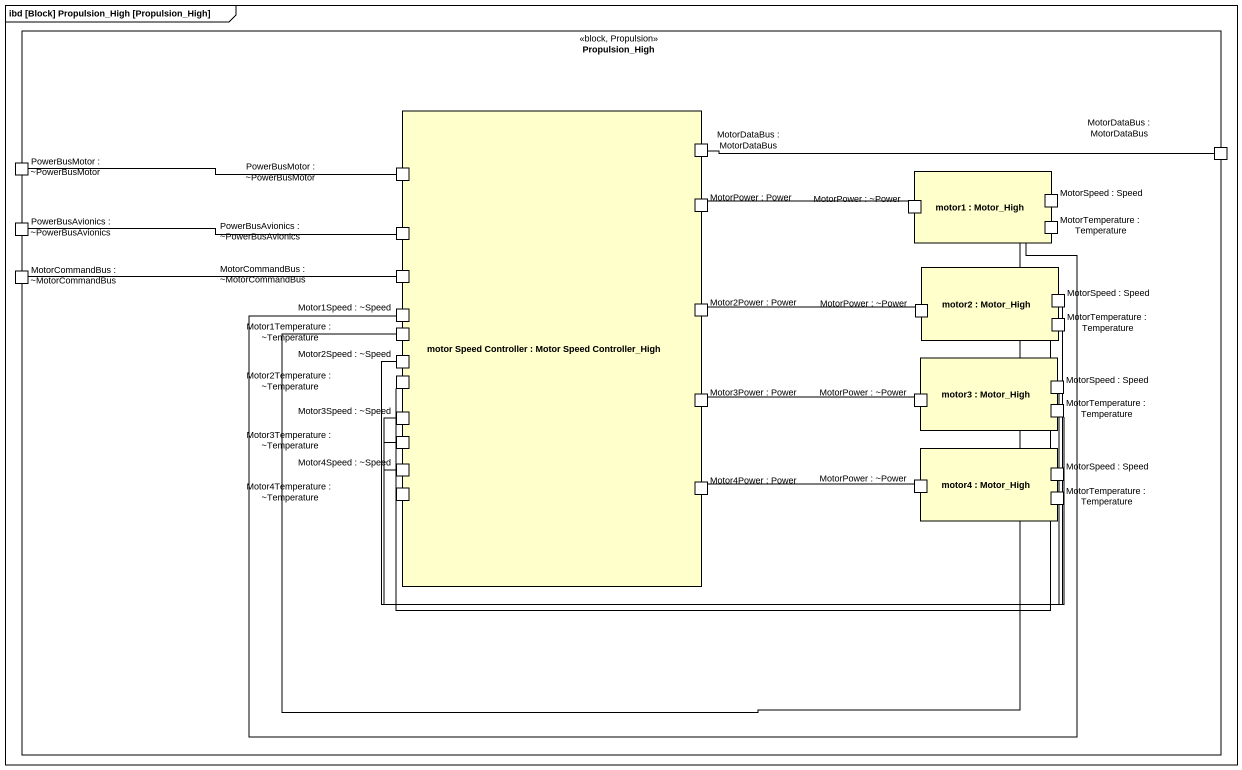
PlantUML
@startuml
mainframe ibd [Block] Propulsion_High [Propulsion_High]
rectangle Propulsion_High <<block, Propulsion>> {
  rectangle "motor Speed Controller : Motor Speed Controller_High" as motor_Speed_Controller {
    port "MotorDataBus : MotorDataBus" as MotorDataBus_MotorDataBus
    port "PowerBusMotor : ~PowerBusMotor" as PowerBusMotor_PowerBusMotor_2
    port "MotorPower : Power" as MotorPower_Power
    port "PowerBusAvionics : ~PowerBusAvionics" as PowerBusAvionics_2
    port "MotorCommandBus : ~MotorCommandBus" as MotorCommandBus_2
    port "Motor1Speed : ~Speed" as Motor1Speed_Speed
    port "Motor2Power : Power" as Motor2Power_Power
    port "Motor1Temperature : ~Temperature" as Motor1Temperature
    port "Motor2Speed : ~Speed" as Motor2Speed_Speed
    port "Motor2Temperature : ~Temperature" as Motor2Temperature
    port "Motor3Power : Power" as Motor3Power_Power
    port "Motor3Speed : ~Speed" as Motor3Speed_Speed
    port "Motor3Temperature : ~Temperature" as Motor3Temperature
    port "Motor4Speed : ~Speed" as Motor4Speed_Speed
    port "Motor4Temperature : ~Temperature" as Motor4Temperature
    port "Motor4Power : Power" as Motor4Power_Power
  }
  port "MotorDataBus : MotorDataBus" as MotorDataBus_MotorDataBus_2
  port "PowerBusMotor : ~PowerBusMotor" as PowerBusMotor_PowerBusMotor
  rectangle "motor1 : Motor_High" as motor1 {
    port "MotorPower : ~Power" as MotorPower_Power_2
    port "MotorSpeed : Speed" as MotorSpeed_Speed
    port "MotorTemperature : Temperature" as MotorTemperature_Temperature
  }
  port "PowerBusAvionics : ~PowerBusAvionics" as PowerBusAvionics
  port "MotorCommandBus : ~MotorCommandBus" as MotorCommandBus
  rectangle "motor2 : Motor_High" as motor2 {
    port "MotorPower : ~Power" as MotorPower_Power_3
    port "MotorSpeed : Speed" as MotorSpeed_Speed_2
    port "MotorTemperature : Temperature" as MotorTemperature_Temperature_2
  }
  rectangle "motor3 : Motor_High" as motor3 {
    port "MotorPower : ~Power" as MotorPower_Power_4
    port "MotorSpeed : Speed" as MotorSpeed_Speed_3
    port "MotorTemperature : Temperature" as MotorTemperature_Temperature_3
  }
  rectangle "motor4 : Motor_High" as motor4 {
    port "MotorSpeed : Speed" as MotorSpeed_Speed_4
    port "MotorPower : ~Power" as MotorPower_Power_5
    port "MotorTemperature : Temperature" as MotorTemperature_Temperature_4
  }
}
MotorDataBus_MotorDataBus -right- MotorDataBus_MotorDataBus_2
PowerBusMotor_PowerBusMotor_2 -left- PowerBusMotor_PowerBusMotor
MotorPower_Power_2 -left- MotorPower_Power
MotorSpeed_Speed -left- Motor1Speed_Speed
PowerBusAvionics_2 -left- PowerBusAvionics
MotorTemperature_Temperature -left- Motor1Temperature
MotorCommandBus_2 -left- MotorCommandBus
MotorPower_Power_3 -left- Motor2Power_Power
MotorSpeed_Speed_2 -left- Motor2Speed_Speed
MotorTemperature_Temperature_2 -left- Motor2Temperature
MotorPower_Power_4 -left- Motor3Power_Power
MotorSpeed_Speed_3 -left- Motor3Speed_Speed
MotorTemperature_Temperature_3 -left- Motor3Temperature
MotorSpeed_Speed_4 -left- Motor4Speed_Speed
MotorPower_Power_5 -left- Motor4Power_Power
MotorTemperature_Temperature_4 -left- Motor4Temperature
@enduml
